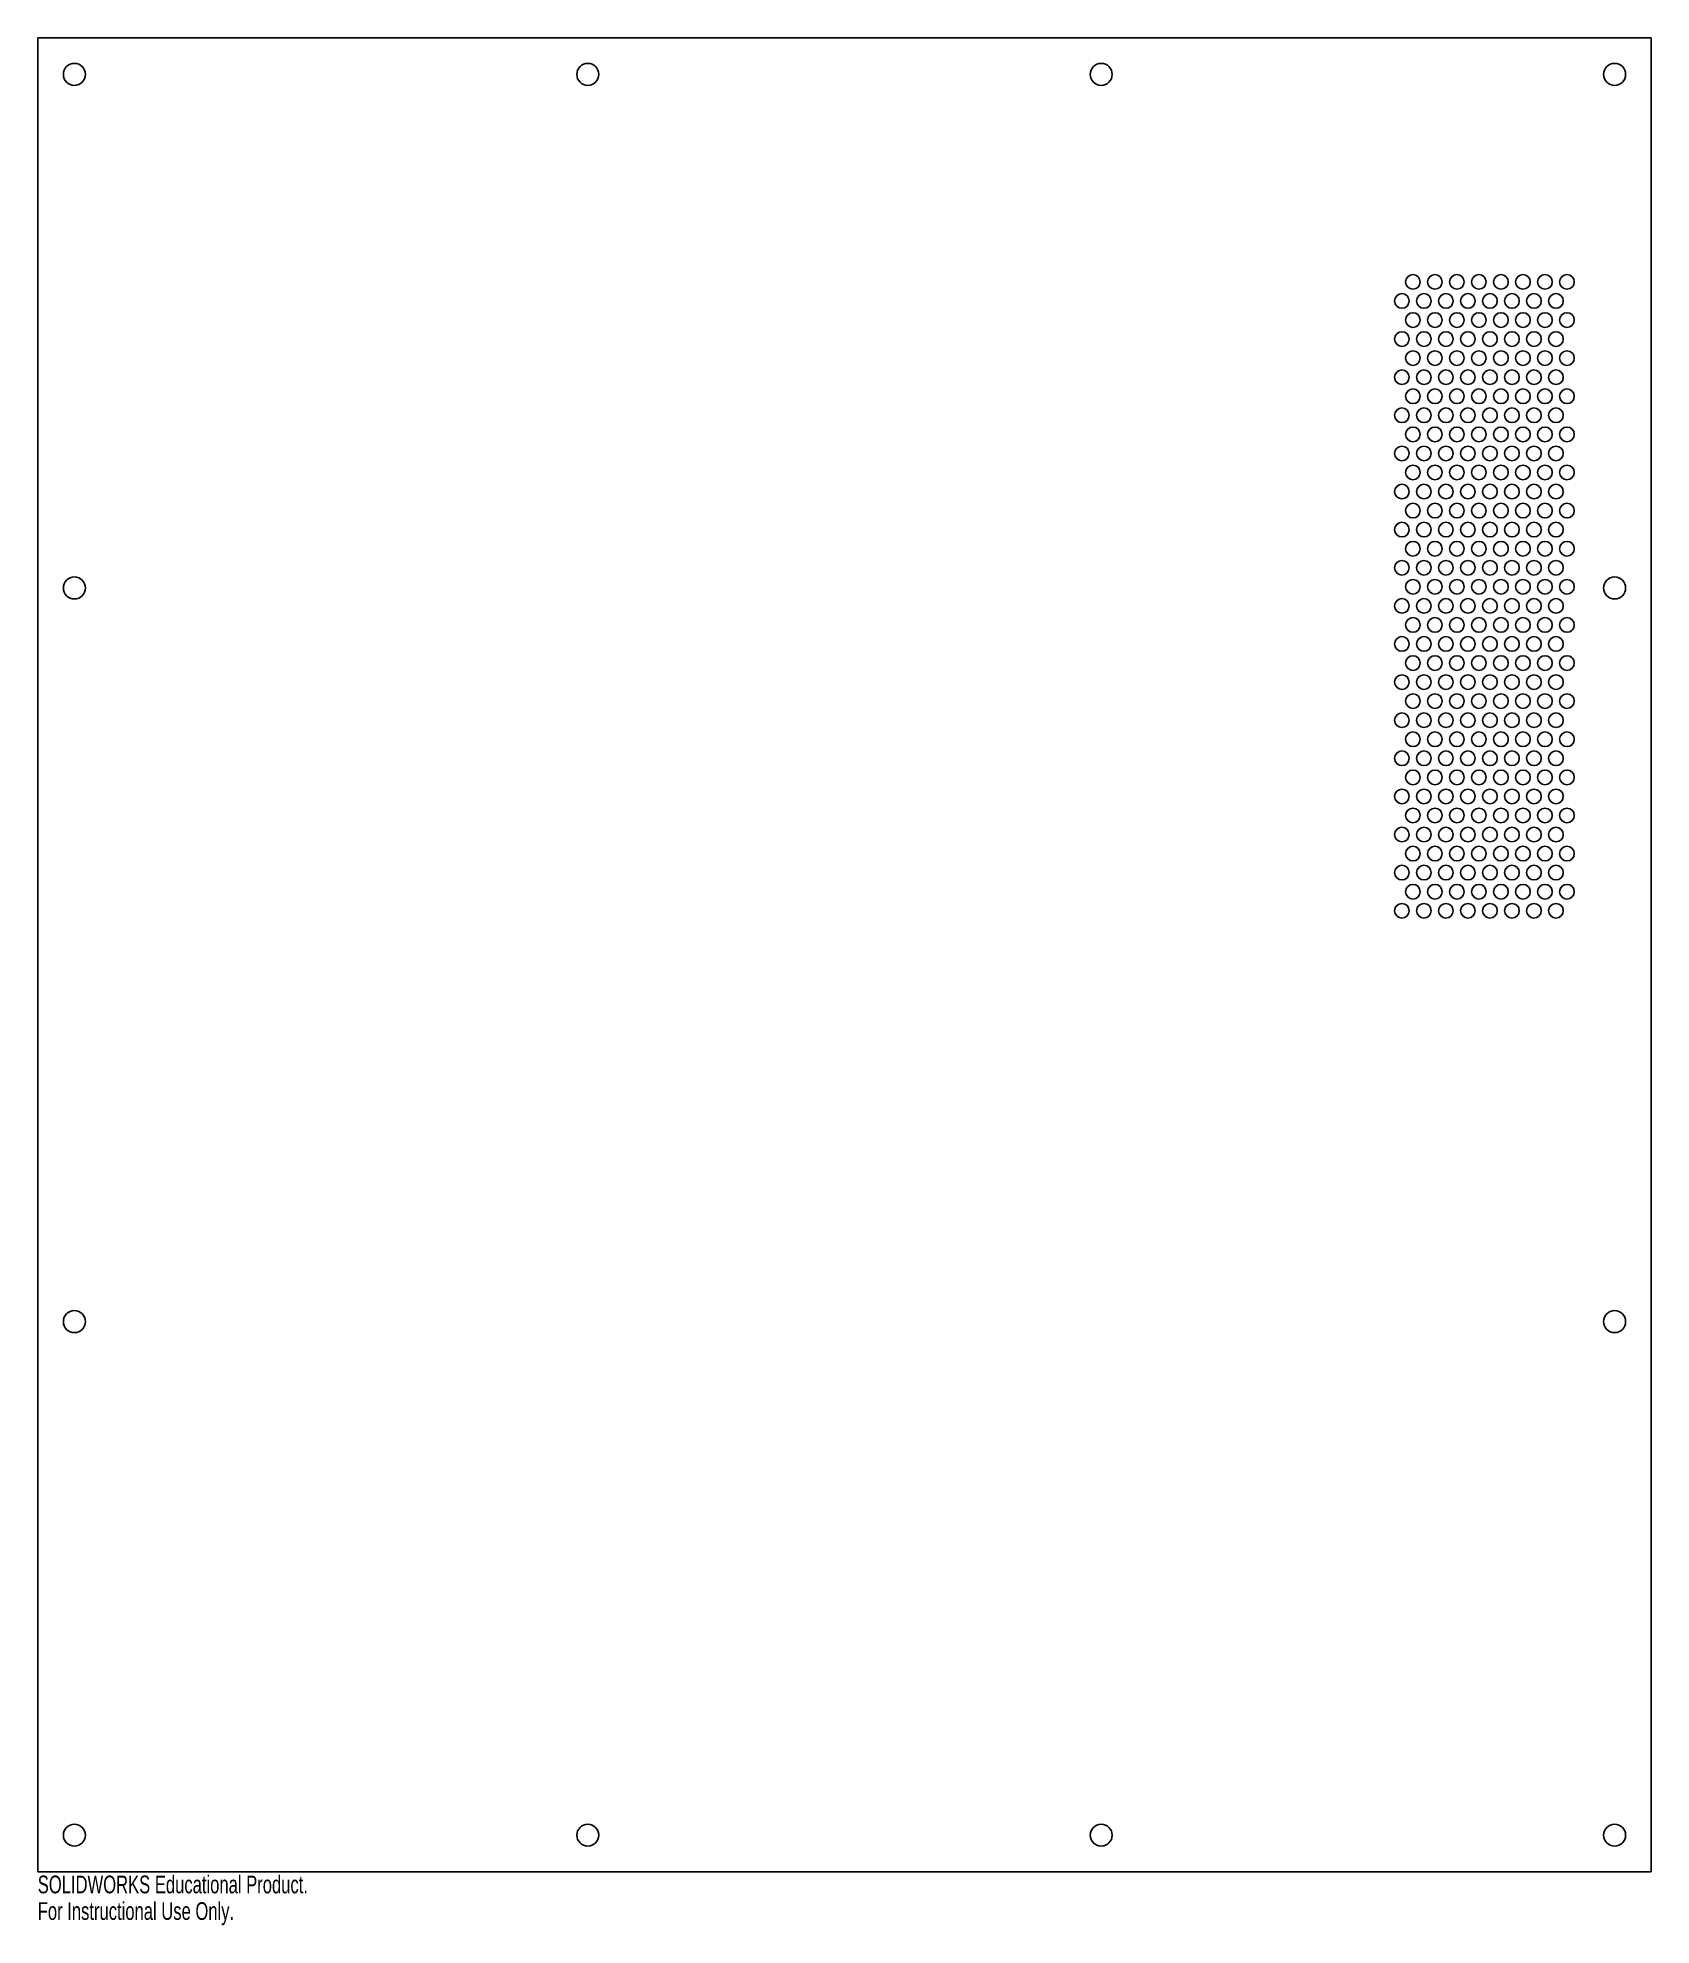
# Model space of a CAD drawing. Header units: millimetres. Extents: x 0 to 440, y -15 to 500.
import ezdxf

# ---------------------------------------------------------------- set-up
doc = ezdxf.new("R2010")
doc.units = ezdxf.units.MM
doc.styles.add('SLDTEXTSTYLE0', font='TXT', dxfattribs={"width": 0.7})

msp = doc.modelspace()

# ---------------------------------------------------------------- linework, layer by layer
at = {"color": 7, "linetype": 'Continuous', "lineweight": 25}
for p, q in [((440, 500), (0, 500)), ((0, 500), (0, 0)), ((440, 0), (440, 500)), ((0, 0), (440, 0))]:
    msp.add_line(p, q, dxfattribs=at)
for centre, radius in [((10, 490), 3), ((150, 490), 3), ((290, 490), 3), ((430, 490), 3), ((375, 433.44), 2), ((381, 433.44), 2), ((387, 433.44), 2), ((393, 433.44), 2), ((399, 433.44), 2), ((405, 433.44), 2), ((411, 433.44), 2), ((417, 433.44), 2), ((372, 428.24), 2), ((378, 428.24), 2), ((384, 428.24), 2), ((390, 428.24), 2), ((396, 428.24), 2), ((402, 428.24), 2), ((408, 428.24), 2), ((414, 428.24), 2), ((375, 423.05), 2), ((381, 423.05), 2), ((387, 423.05), 2), ((393, 423.05), 2), ((399, 423.05), 2), ((405, 423.05), 2), ((411, 423.05), 2), ((417, 423.05), 2), ((372, 417.85), 2), ((378, 417.85), 2), ((384, 417.85), 2), ((390, 417.85), 2), ((396, 417.85), 2), ((402, 417.85), 2), ((408, 417.85), 2), ((414, 417.85), 2), ((375, 412.66), 2), ((381, 412.66), 2), ((387, 412.66), 2), ((393, 412.66), 2), ((399, 412.66), 2), ((405, 412.66), 2), ((411, 412.66), 2), ((417, 412.66), 2), ((372, 407.46), 2), ((378, 407.46), 2), ((384, 407.46), 2), ((390, 407.46), 2), ((396, 407.46), 2), ((402, 407.46), 2), ((408, 407.46), 2), ((414, 407.46), 2), ((375, 402.27), 2), ((381, 402.27), 2), ((387, 402.27), 2), ((393, 402.27), 2), ((399, 402.27), 2), ((405, 402.27), 2), ((411, 402.27), 2), ((417, 402.27), 2), ((372, 397.07), 2), ((378, 397.07), 2), ((384, 397.07), 2), ((390, 397.07), 2), ((396, 397.07), 2), ((402, 397.07), 2), ((408, 397.07), 2), ((414, 397.07), 2), ((375, 391.88), 2), ((381, 391.88), 2), ((387, 391.88), 2), ((393, 391.88), 2), ((399, 391.88), 2), ((405, 391.88), 2), ((411, 391.88), 2), ((417, 391.88), 2), ((372, 386.68), 2), ((378, 386.68), 2), ((384, 386.68), 2), ((390, 386.68), 2), ((396, 386.68), 2), ((402, 386.68), 2), ((408, 386.68), 2), ((414, 386.68), 2), ((375, 381.49), 2), ((381, 381.49), 2), ((387, 381.49), 2), ((393, 381.49), 2), ((399, 381.49), 2), ((405, 381.49), 2), ((411, 381.49), 2), ((417, 381.49), 2), ((372, 376.29), 2), ((378, 376.29), 2), ((384, 376.29), 2), ((390, 376.29), 2), ((396, 376.29), 2), ((402, 376.29), 2), ((408, 376.29), 2), ((414, 376.29), 2), ((375, 371.1), 2), ((381, 371.1), 2), ((387, 371.1), 2), ((393, 371.1), 2), ((399, 371.1), 2), ((405, 371.1), 2), ((411, 371.1), 2), ((417, 371.1), 2), ((372, 365.9), 2), ((378, 365.9), 2), ((384, 365.9), 2), ((390, 365.9), 2), ((396, 365.9), 2), ((402, 365.9), 2), ((408, 365.9), 2), ((414, 365.9), 2), ((375, 360.71), 2), ((381, 360.71), 2), ((387, 360.71), 2), ((393, 360.71), 2), ((399, 360.71), 2), ((405, 360.71), 2), ((411, 360.71), 2), ((417, 360.71), 2), ((372, 355.51), 2), ((378, 355.51), 2), ((384, 355.51), 2), ((390, 355.51), 2), ((396, 355.51), 2), ((402, 355.51), 2), ((408, 355.51), 2), ((414, 355.51), 2), ((10, 350), 3), ((375, 350.32), 2), ((381, 350.32), 2), ((387, 350.32), 2), ((393, 350.32), 2), ((399, 350.32), 2), ((405, 350.32), 2), ((411, 350.32), 2), ((417, 350.32), 2), ((430, 350), 3), ((372, 345.12), 2), ((378, 345.12), 2), ((384, 345.12), 2), ((390, 345.12), 2), ((396, 345.12), 2), ((402, 345.12), 2), ((408, 345.12), 2), ((414, 345.12), 2), ((375, 339.93), 2), ((381, 339.93), 2), ((387, 339.93), 2), ((393, 339.93), 2), ((399, 339.93), 2), ((405, 339.93), 2), ((411, 339.93), 2), ((417, 339.93), 2), ((372, 334.73), 2), ((378, 334.73), 2), ((384, 334.73), 2), ((390, 334.73), 2), ((396, 334.73), 2), ((402, 334.73), 2), ((408, 334.73), 2), ((414, 334.73), 2), ((375, 329.54), 2), ((381, 329.54), 2), ((387, 329.54), 2), ((393, 329.54), 2), ((399, 329.54), 2), ((405, 329.54), 2), ((411, 329.54), 2), ((417, 329.54), 2), ((372, 324.34), 2), ((378, 324.34), 2), ((384, 324.34), 2), ((390, 324.34), 2), ((396, 324.34), 2), ((402, 324.34), 2), ((408, 324.34), 2), ((414, 324.34), 2), ((375, 319.15), 2), ((381, 319.15), 2), ((387, 319.15), 2), ((393, 319.15), 2), ((399, 319.15), 2), ((405, 319.15), 2), ((411, 319.15), 2), ((417, 319.15), 2), ((372, 313.95), 2), ((378, 313.95), 2), ((384, 313.95), 2), ((390, 313.95), 2), ((396, 313.95), 2), ((402, 313.95), 2), ((408, 313.95), 2), ((414, 313.95), 2), ((375, 308.76), 2), ((381, 308.76), 2), ((387, 308.76), 2), ((393, 308.76), 2), ((399, 308.76), 2), ((405, 308.76), 2), ((411, 308.76), 2), ((417, 308.76), 2), ((372, 303.56), 2), ((378, 303.56), 2), ((384, 303.56), 2), ((390, 303.56), 2), ((396, 303.56), 2), ((402, 303.56), 2), ((408, 303.56), 2), ((414, 303.56), 2), ((375, 298.37), 2), ((381, 298.37), 2), ((387, 298.37), 2), ((393, 298.37), 2), ((399, 298.37), 2), ((405, 298.37), 2), ((411, 298.37), 2), ((417, 298.37), 2), ((372, 293.17), 2), ((378, 293.17), 2), ((384, 293.17), 2), ((390, 293.17), 2), ((396, 293.17), 2), ((402, 293.17), 2), ((408, 293.17), 2), ((414, 293.17), 2), ((375, 287.98), 2), ((381, 287.98), 2), ((387, 287.98), 2), ((393, 287.98), 2), ((399, 287.98), 2), ((405, 287.98), 2), ((411, 287.98), 2), ((417, 287.98), 2), ((372, 282.78), 2), ((378, 282.78), 2), ((384, 282.78), 2), ((390, 282.78), 2), ((396, 282.78), 2), ((402, 282.78), 2), ((408, 282.78), 2), ((414, 282.78), 2), ((375, 277.59), 2), ((381, 277.59), 2), ((387, 277.59), 2), ((393, 277.59), 2), ((399, 277.59), 2), ((405, 277.59), 2), ((411, 277.59), 2), ((417, 277.59), 2), ((372, 272.39), 2), ((378, 272.39), 2), ((384, 272.39), 2), ((390, 272.39), 2), ((396, 272.39), 2), ((402, 272.39), 2), ((408, 272.39), 2), ((414, 272.39), 2), ((375, 267.2), 2), ((381, 267.2), 2), ((387, 267.2), 2), ((393, 267.2), 2), ((399, 267.2), 2), ((405, 267.2), 2), ((411, 267.2), 2), ((417, 267.2), 2), ((372, 262), 2), ((378, 262), 2), ((384, 262), 2), ((390, 262), 2), ((396, 262), 2), ((402, 262), 2), ((408, 262), 2), ((414, 262), 2), ((10, 150), 3), ((430, 150), 3), ((10, 10), 3), ((150, 10), 3), ((290, 10), 3), ((430, 10), 3)]:
    msp.add_circle(centre, radius, dxfattribs=at)

# ---------------------------------------------------------------- texts
at = {"color": 7, "linetype": 'Continuous', "char_height": 4.8336, "attachment_point": 1, "style": 'SLDTEXTSTYLE0'}
for s, insert in [('SOLIDWORKS Educational Product.', (0, -1.02)), ('For Instructional Use Only.', (0, -8.27))]:
    msp.add_mtext(s, dxfattribs=dict(at, insert=insert))

doc.saveas('drawing.dxf')
